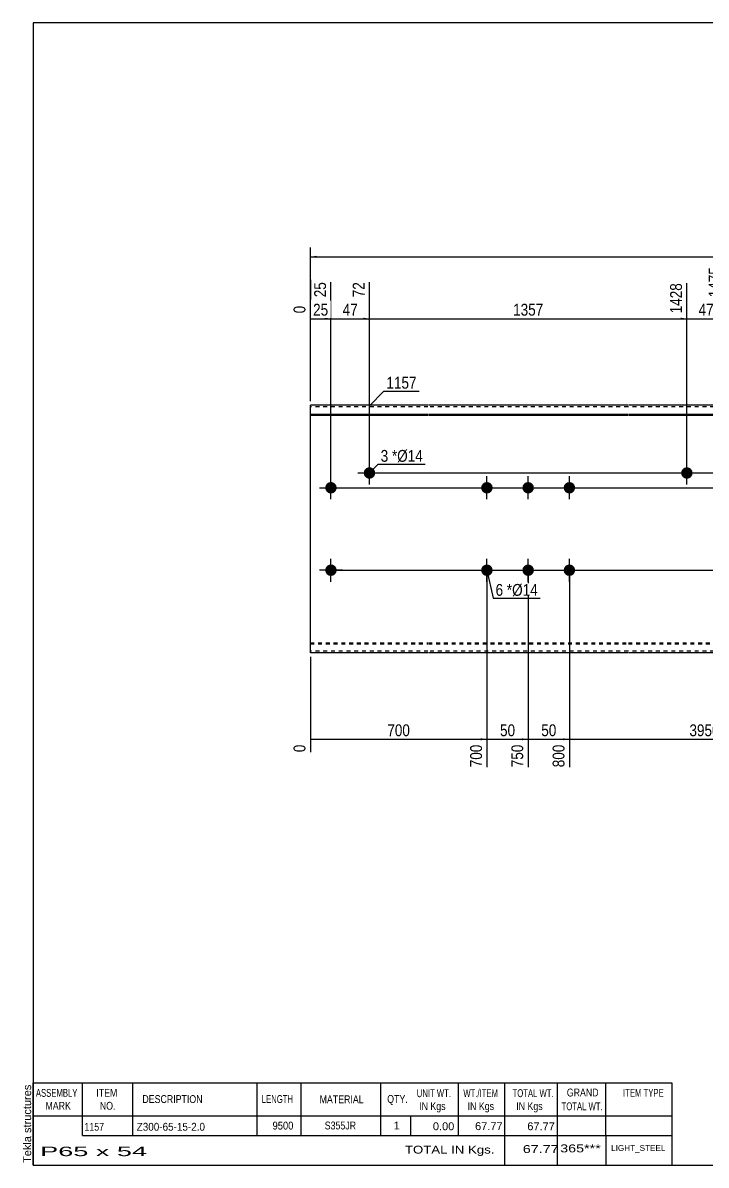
# Model space of a CAD drawing. Header units: millimetres. Extents: x -70 to 333, y -154 to 123.
# Drawn here: x -69.7 to 96, y -154.3 to 122.8 of the extents above; entities that cross this region are included whole.
import ezdxf

# ---------------------------------------------------------------- set-up
doc = ezdxf.new("R2010")
doc.units = ezdxf.units.MM
doc.linetypes.add('DXK_LINE_DOT1', pattern=[1.8814, 0.9407, -0.9407])
doc.styles.add('Arial', font='ARIAL.TTF', dxfattribs={"height": 0.2})
doc.styles.add('Arial Narrow', font='ARIALN.TTF', dxfattribs={"height": 0.2})

# ---------------------------------------------------------------- blocks, each defined once
blk = doc.blocks.new('Unknown-629086593-1911')
at = {"color": 5, "linetype": 'Continuous'}
for p, q in [((332.8, 122.75), (-67.2, 122.75)), ((-67.2, 122.75), (-67.2, -154.25)), ((332.8, -154.25), (332.8, 122.75)), ((-67.2, -154.25), (332.8, -154.25))]:
    blk.add_line(p, q, dxfattribs=at)
at = {"color": 174, "linetype": 'Continuous', "style": 'Arial'}
blk.add_text('Tekla structures', height=1.9102, rotation=90, dxfattribs=at).set_placement((-67.7, -153.75))
blk = doc.blocks.new('Part-629086593-1218 - 1203')
at = {"color": 2, "linetype": 'Continuous'}
for p, q in [((0, -30), (0, 30)), ((28.53, 30), (0, 30)), ((0, 27.88), (28.53, 27.88)), ((77.02, 30), (28.63, 30)), ((28.63, 27.88), (77.02, 27.88)), ((114.84, 30), (77.12, 30)), ((77.12, 27.88), (114.84, 27.88)), ((141.74, 30), (114.94, 30)), ((114.94, 27.88), (141.74, 27.88)), ((179.57, 30), (141.84, 30)), ((141.84, 27.88), (179.57, 27.88)), ((228.06, 30), (179.67, 30)), ((179.67, 27.88), (228.06, 27.88)), ((256.69, 30), (228.16, 30)), ((228.16, 27.88), (256.69, 27.88)), ((256.69, 30), (256.69, -30)), ((0, 27.6), (28.53, 27.6)), ((28.63, 27.6), (77.02, 27.6)), ((77.12, 27.6), (114.84, 27.6)), ((114.94, 27.6), (141.74, 27.6)), ((141.84, 27.6), (179.57, 27.6)), ((179.67, 27.6), (228.06, 27.6)), ((228.16, 27.6), (256.69, 27.6)), ((28.53, -30), (0, -30)), ((77.02, -30), (28.63, -30)), ((114.84, -30), (77.12, -30)), ((141.74, -30), (114.94, -30)), ((179.57, -30), (141.84, -30)), ((228.06, -30), (179.67, -30)), ((256.69, -30), (228.16, -30))]:
    blk.add_line(p, q, dxfattribs=at)
at = {"color": 7, "linetype": 'DXK_LINE_DOT1'}
for p, q in [((28.53, 29.6), (0, 29.6)), ((77.02, 29.6), (28.63, 29.6)), ((114.84, 29.6), (77.12, 29.6)), ((141.74, 29.6), (114.94, 29.6)), ((179.57, 29.6), (141.84, 29.6)), ((228.06, 29.6), (179.67, 29.6)), ((256.69, 29.6), (228.16, 29.6)), ((0, -27.6), (28.53, -27.6)), ((28.63, -27.6), (77.02, -27.6)), ((77.12, -27.6), (114.84, -27.6)), ((114.94, -27.6), (141.74, -27.6)), ((141.84, -27.6), (179.57, -27.6)), ((179.67, -27.6), (228.06, -27.6)), ((228.16, -27.6), (256.69, -27.6)), ((0, -27.88), (28.53, -27.88)), ((28.53, -29.6), (0, -29.6)), ((28.63, -27.88), (77.02, -27.88)), ((77.02, -29.6), (28.63, -29.6)), ((77.12, -27.88), (114.84, -27.88)), ((114.84, -29.6), (77.12, -29.6)), ((114.94, -27.88), (141.74, -27.88)), ((141.74, -29.6), (114.94, -29.6)), ((141.84, -27.88), (179.57, -27.88)), ((179.57, -29.6), (141.84, -29.6)), ((179.67, -27.88), (228.06, -27.88)), ((228.06, -29.6), (179.67, -29.6)), ((228.16, -27.88), (256.69, -27.88)), ((256.69, -29.6), (228.16, -29.6))]:
    blk.add_line(p, q, dxfattribs=at)
blk = doc.blocks.new('Bolt-629086593-1224 - 1203')
at = {"linetype": 'Continuous'}
for points in [[(41.42, 10, -1), (44.22, 10, -1)], [(51.42, 10, -1), (54.22, 10, -1)], [(61.42, 10, -1), (64.22, 10, -1)], [(41.42, -10, -1), (44.22, -10, -1)], [(51.42, -10, -1), (54.22, -10, -1)], [(61.42, -10, -1), (64.22, -10, -1)]]:
    blk.add_hatch(color=3, dxfattribs=at).paths.add_polyline_path(points)
at = {"color": 3, "linetype": 'Continuous'}
for p, q in [((42.82, 7.2), (42.82, 12.8)), ((52.82, 7.2), (52.82, 12.8)), ((62.82, 7.2), (62.82, 12.8)), ((40.02, 10), (45.62, 10)), ((50.02, 10), (55.62, 10)), ((60.02, 10), (65.62, 10)), ((42.82, -12.8), (42.82, -7.2)), ((52.82, -12.8), (52.82, -7.2)), ((62.82, -12.8), (62.82, -7.2)), ((40.02, -10), (45.62, -10)), ((50.02, -10), (55.62, -10)), ((60.02, -10), (65.62, -10))]:
    blk.add_line(p, q, dxfattribs=at)
blk = doc.blocks.new('Bolt-629086593-1225 - 1203')
at = {"linetype": 'Continuous'}
blk.add_hatch(color=3, dxfattribs=at).paths.add_polyline_path([(89.91, 13.58, -1), (92.71, 13.58, -1)])
at = {"color": 3, "linetype": 'Continuous'}
for p, q in [((91.31, 10.78), (91.31, 16.38)), ((88.51, 13.58), (94.11, 13.58))]:
    blk.add_line(p, q, dxfattribs=at)
blk = doc.blocks.new('Bolt-629086593-1226 - 1203')
at = {"linetype": 'Continuous'}
blk.add_hatch(color=3, dxfattribs=at).paths.add_polyline_path([(12.94, 13.58, -1), (15.74, 13.58, -1)])
at = {"color": 3, "linetype": 'Continuous'}
for p, q in [((14.34, 10.78), (14.34, 16.38)), ((11.54, 13.58), (17.14, 13.58))]:
    blk.add_line(p, q, dxfattribs=at)
blk = doc.blocks.new('Bolt-629086593-1227 - 1203')
at = {"linetype": 'Continuous'}
blk.add_hatch(color=3, dxfattribs=at).paths.add_polyline_path([(3.6, 10, -1), (6.4, 10, -1)])
at = {"color": 3, "linetype": 'Continuous'}
for p, q in [((5, 7.2), (5, 12.8)), ((2.2, 10), (7.8, 10))]:
    blk.add_line(p, q, dxfattribs=at)
blk = doc.blocks.new('Bolt-629086593-1230 - 1203')
at = {"linetype": 'Continuous'}
blk.add_hatch(color=3, dxfattribs=at).paths.add_polyline_path([(3.6, -10, -1), (6.4, -10, -1)])
at = {"color": 3, "linetype": 'Continuous'}
for p, q in [((5, -12.8), (5, -7.2)), ((7.8, -10), (2.2, -10))]:
    blk.add_line(p, q, dxfattribs=at)
blk = doc.blocks.new('StraightDimension-629086593-1346 - 1203')
at = {"linetype": 'Continuous'}
for points in [[(266.75, -11.5), (267, -10), (267.25, -11.5)], [(267.25, -28.5), (267, -30), (266.75, -28.5)]]:
    blk.add_hatch(color=7, dxfattribs=at).paths.add_polyline_path(points)
at = {"color": 7, "linetype": 'Continuous'}
for p, q in [((6, -10), (269.4, -10)), ((267, -30), (267, -10)), ((257.69, -30), (269.4, -30))]:
    blk.add_line(p, q, dxfattribs=at)
at = {"color": 0}
blk.add_wipeout([(266.85, -16.66), (262.65, -16.66), (262.65, -23.34), (266.85, -23.34)], dxfattribs=at)
at = {"color": 3, "style": 'Arial Narrow'}
blk.add_text('100', height=2.863, rotation=90.0002, dxfattribs=at).set_placement((266.25, -22.74))
blk = doc.blocks.new('StraightDimension-629086593-1344 - 1203')
at = {"linetype": 'Continuous'}
for points in [[(266.75, 12.08), (267, 13.58), (267.25, 12.08)], [(267.25, 11.5), (267, 10), (266.75, 11.5)]]:
    blk.add_hatch(color=7, dxfattribs=at).paths.add_polyline_path(points)
at = {"color": 7, "linetype": 'Continuous'}
for p, q in [((15.34, 13.58), (269.4, 13.58)), ((267, 10), (267, 13.58)), ((6, 10), (269.4, 10))]:
    blk.add_line(p, q, dxfattribs=at)
at = {"color": 0}
blk.add_wipeout([(266.85, 14.22), (262.65, 14.22), (262.65, 9.36), (266.85, 9.36)], dxfattribs=at)
at = {"color": 3, "style": 'Arial Narrow'}
blk.add_text('18', height=2.863, rotation=90.0002, dxfattribs=at).set_placement((266.25, 9.96))
blk = doc.blocks.new('StraightDimension-629086593-1343 - 1203')
at = {"linetype": 'Continuous'}
for points in [[(266.75, 28.5), (267, 30), (267.25, 28.5)], [(267.25, 15.08), (267, 13.58), (266.75, 15.08)]]:
    blk.add_hatch(color=7, dxfattribs=at).paths.add_polyline_path(points)
at = {"color": 7, "linetype": 'Continuous'}
for p, q in [((257.69, 30), (269.4, 30)), ((267, 13.58), (267, 30)), ((15.34, 13.58), (269.4, 13.58))]:
    blk.add_line(p, q, dxfattribs=at)
at = {"color": 0}
blk.add_wipeout([(266.85, 24.22), (262.65, 24.22), (262.65, 19.36), (266.85, 19.36)], dxfattribs=at)
at = {"color": 3, "style": 'Arial Narrow'}
blk.add_text('82', height=2.863, rotation=90.0002, dxfattribs=at).set_placement((266.25, 19.96))
blk = doc.blocks.new('StraightDimension-629086593-1271 - 1203')
at = {"linetype": 'Continuous'}
blk.add_hatch(color=7, dxfattribs=at).paths.add_polyline_path([(99.15, 51.25), (100.65, 51), (99.15, 50.75)])
at = {"color": 7, "linetype": 'Continuous'}
for p, q in [((100.65, 11), (100.65, 63.51)), ((91.31, 14.58), (91.31, 59.61)), ((91.31, 51), (100.65, 51))]:
    blk.add_line(p, q, dxfattribs=at)
at = {"color": 0}
blk.add_wipeout([(98.41, 51.15), (98.41, 55.35), (93.55, 55.35), (93.55, 51.15)], dxfattribs=at)
at = {"color": 0, "linetype": 'Continuous'}
blk.add_wipeout([(100.05, 64.11), (95.85, 64.11), (95.85, 55.6), (100.05, 55.6)], dxfattribs=at)
at = {"color": 3, "linetype": 'Continuous', "style": 'Arial Narrow'}
blk.add_text('1475', height=2.863, rotation=90.0002, dxfattribs=at).set_placement((99.45, 56.2))
at = {"color": 3, "style": 'Arial Narrow'}
blk.add_text('47', height=2.863, dxfattribs=at).set_placement((94.15, 51.75))
blk = doc.blocks.new('StraightDimension-629086593-1272 - 1203')
at = {"linetype": 'Continuous'}
blk.add_hatch(color=7, dxfattribs=at).paths.add_polyline_path([(89.81, 51.25), (91.31, 51), (89.81, 50.75)])
at = {"color": 7, "linetype": 'Continuous'}
for p, q in [((14.34, 14.58), (14.34, 59.86)), ((91.31, 14.58), (91.31, 59.61)), ((14.34, 51), (91.31, 51))]:
    blk.add_line(p, q, dxfattribs=at)
at = {"color": 0, "linetype": 'Continuous'}
blk.add_wipeout([(90.71, 60.21), (86.51, 60.21), (86.51, 51.7), (90.71, 51.7)], dxfattribs=at)
at = {"color": 0}
blk.add_wipeout([(57.08, 51.15), (57.08, 55.35), (48.57, 55.35), (48.57, 51.15)], dxfattribs=at)
at = {"color": 3, "linetype": 'Continuous', "style": 'Arial Narrow'}
blk.add_text('1428', height=2.863, rotation=90.0002, dxfattribs=at).set_placement((90.11, 52.3))
at = {"color": 3, "style": 'Arial Narrow'}
blk.add_text('1357', height=2.863, dxfattribs=at).set_placement((49.17, 51.75))
blk = doc.blocks.new('StraightDimension-629086593-1273 - 1203')
at = {"linetype": 'Continuous'}
blk.add_hatch(color=7, dxfattribs=at).paths.add_polyline_path([(12.84, 51.25), (14.34, 51), (12.84, 50.75)])
at = {"color": 7, "linetype": 'Continuous'}
for p, q in [((5, 11), (5, 59.86)), ((14.34, 14.58), (14.34, 59.86)), ((5, 51), (14.34, 51))]:
    blk.add_line(p, q, dxfattribs=at)
at = {"color": 0}
blk.add_wipeout([(12.1, 51.15), (12.1, 55.35), (7.24, 55.35), (7.24, 51.15)], dxfattribs=at)
at = {"color": 0, "linetype": 'Continuous'}
blk.add_wipeout([(13.74, 60.46), (9.54, 60.46), (9.54, 55.6), (13.74, 55.6)], dxfattribs=at)
at = {"color": 3, "linetype": 'Continuous', "style": 'Arial Narrow'}
blk.add_text('72', height=2.863, rotation=90.0002, dxfattribs=at).set_placement((13.14, 56.2))
at = {"color": 3, "style": 'Arial Narrow'}
blk.add_text('47', height=2.863, dxfattribs=at).set_placement((7.84, 51.75))
blk = doc.blocks.new('StraightDimension-629086593-1345 - 1203')
at = {"linetype": 'Continuous'}
for points in [[(266.75, 8.5), (267, 10), (267.25, 8.5)], [(267.25, -8.5), (267, -10), (266.75, -8.5)]]:
    blk.add_hatch(color=7, dxfattribs=at).paths.add_polyline_path(points)
at = {"color": 7, "linetype": 'Continuous'}
for p, q in [((6, 10), (269.4, 10)), ((267, -10), (267, 10)), ((6, -10), (269.4, -10))]:
    blk.add_line(p, q, dxfattribs=at)
at = {"color": 0}
blk.add_wipeout([(266.85, 3.34), (262.65, 3.34), (262.65, -3.34), (266.85, -3.34)], dxfattribs=at)
at = {"color": 3, "style": 'Arial Narrow'}
blk.add_text('100', height=2.863, rotation=90.0002, dxfattribs=at).set_placement((266.25, -2.74))
blk = doc.blocks.new('StraightDimension-629086593-1274 - 1203')
at = {"linetype": 'Continuous'}
blk.add_hatch(color=7, dxfattribs=at).paths.add_polyline_path([(3.5, 51.25), (5, 51), (3.5, 50.75)])
at = {"color": 7, "linetype": 'Continuous'}
for p, q in [((5, 11), (5, 59.86)), ((0, 31), (0, 54.13)), ((0, 51), (5, 51))]:
    blk.add_line(p, q, dxfattribs=at)
at = {"color": 0}
blk.add_wipeout([(4.93, 51.15), (4.93, 55.35), (0.07, 55.35), (0.07, 51.15)], dxfattribs=at)
at = {"color": 0, "linetype": 'Continuous'}
blk.add_wipeout([(4.4, 60.46), (0.2, 60.46), (0.2, 55.6), (4.4, 55.6)], dxfattribs=at)
at = {"color": 3, "linetype": 'Continuous', "style": 'Arial Narrow'}
blk.add_text('25', height=2.863, rotation=90.0002, dxfattribs=at).set_placement((3.8, 56.2))
at = {"color": 3, "style": 'Arial Narrow'}
blk.add_text('25', height=2.863, dxfattribs=at).set_placement((0.67, 51.75))
at = {"color": 0, "linetype": 'Continuous'}
blk.add_wipeout([(-0.6, 54.73), (-4.8, 54.73), (-4.8, 51.7), (-0.6, 51.7)], dxfattribs=at)
at = {"color": 3, "linetype": 'Continuous', "style": 'Arial Narrow'}
blk.add_text('0', height=2.86, rotation=90.0002, dxfattribs=at).set_placement((-1.2, 52.3))
blk = doc.blocks.new('StraightDimension-629086593-1315 - 1203')
at = {"linetype": 'Continuous'}
blk.add_hatch(color=7, dxfattribs=at).paths.add_polyline_path([(126.84, -50.75), (128.34, -51), (126.84, -51.25)])
at = {"color": 7, "linetype": 'Continuous'}
for p, q in [((62.82, -11), (62.82, -57.78)), ((128.34, -11), (128.34, -59.61)), ((62.82, -51), (128.34, -51))]:
    blk.add_line(p, q, dxfattribs=at)
at = {"color": 0}
blk.add_wipeout([(99.84, -50.85), (99.84, -46.65), (91.33, -46.65), (91.33, -50.85)], dxfattribs=at)
at = {"color": 0, "linetype": 'Continuous'}
blk.add_wipeout([(127.74, -51.7), (123.54, -51.7), (123.54, -60.21), (127.74, -60.21)], dxfattribs=at)
at = {"color": 3, "style": 'Arial Narrow'}
blk.add_text('3950', height=2.863, dxfattribs=at).set_placement((91.93, -50.25))
at = {"color": 3, "linetype": 'Continuous', "style": 'Arial Narrow'}
blk.add_text('4750', height=2.863, rotation=90.0002, dxfattribs=at).set_placement((127.14, -59.61))
blk = doc.blocks.new('StraightDimension-629086593-1316 - 1203')
at = {"linetype": 'Continuous'}
blk.add_hatch(color=7, dxfattribs=at).paths.add_polyline_path([(61.32, -50.75), (62.82, -51), (61.32, -51.25)])
at = {"color": 7, "linetype": 'Continuous'}
for p, q in [((52.82, -11), (52.82, -57.78)), ((62.82, -11), (62.82, -57.78)), ((52.82, -51), (62.82, -51))]:
    blk.add_line(p, q, dxfattribs=at)
at = {"color": 0}
blk.add_wipeout([(60.25, -50.85), (60.25, -46.65), (55.4, -46.65), (55.4, -50.85)], dxfattribs=at)
at = {"color": 3, "style": 'Arial Narrow'}
blk.add_text('50', height=2.863, dxfattribs=at).set_placement((56, -50.25))
at = {"color": 0, "linetype": 'Continuous'}
blk.add_wipeout([(62.22, -51.7), (58.02, -51.7), (58.02, -58.38), (62.22, -58.38)], dxfattribs=at)
at = {"color": 3, "linetype": 'Continuous', "style": 'Arial Narrow'}
blk.add_text('800', height=2.863, rotation=90.0002, dxfattribs=at).set_placement((61.62, -57.78))
blk = doc.blocks.new('StraightDimension-629086593-1317 - 1203')
at = {"linetype": 'Continuous'}
blk.add_hatch(color=7, dxfattribs=at).paths.add_polyline_path([(51.32, -50.75), (52.82, -51), (51.32, -51.25)])
at = {"color": 7, "linetype": 'Continuous'}
for p, q in [((42.82, -11), (42.82, -57.78)), ((52.82, -11), (52.82, -57.78)), ((42.82, -51), (52.82, -51))]:
    blk.add_line(p, q, dxfattribs=at)
at = {"color": 0}
blk.add_wipeout([(50.25, -50.85), (50.25, -46.65), (45.4, -46.65), (45.4, -50.85)], dxfattribs=at)
at = {"color": 3, "style": 'Arial Narrow'}
blk.add_text('50', height=2.863, dxfattribs=at).set_placement((46, -50.25))
at = {"color": 0, "linetype": 'Continuous'}
blk.add_wipeout([(52.22, -51.7), (48.02, -51.7), (48.02, -58.38), (52.22, -58.38)], dxfattribs=at)
at = {"color": 3, "linetype": 'Continuous', "style": 'Arial Narrow'}
blk.add_text('750', height=2.863, rotation=90.0002, dxfattribs=at).set_placement((51.62, -57.78))
blk = doc.blocks.new('StraightDimension-629086593-1318 - 1203')
at = {"linetype": 'Continuous'}
blk.add_hatch(color=7, dxfattribs=at).paths.add_polyline_path([(41.32, -50.75), (42.82, -51), (41.32, -51.25)])
at = {"color": 7, "linetype": 'Continuous'}
for p, q in [((42.82, -11), (42.82, -57.78)), ((0, -31), (0, -54.13)), ((0, -51), (42.82, -51))]:
    blk.add_line(p, q, dxfattribs=at)
at = {"color": 0}
blk.add_wipeout([(24.75, -50.85), (24.75, -46.65), (18.07, -46.65), (18.07, -50.85)], dxfattribs=at)
at = {"color": 0, "linetype": 'Continuous'}
for points in [[(-0.6, -51.7), (-4.8, -51.7), (-4.8, -54.73), (-0.6, -54.73)], [(42.22, -51.7), (38.02, -51.7), (38.02, -58.38), (42.22, -58.38)]]:
    blk.add_wipeout(points, dxfattribs=at)
at = {"color": 3, "style": 'Arial Narrow'}
blk.add_text('700', height=2.863, dxfattribs=at).set_placement((18.67, -50.25))
at = {"color": 3, "linetype": 'Continuous', "style": 'Arial Narrow'}
for s, height, p in [('0', 2.86, (-1.2, -54.13)), ('700', 2.863, (41.62, -57.78))]:
    blk.add_text(s, height=height, rotation=90.0002, dxfattribs=at).set_placement(p)
blk = doc.blocks.new('StraightDimension-629086593-1389 - 1203')
at = {"linetype": 'Continuous'}
for points in [[(1.5, 65.75), (0, 66), (1.5, 66.25)], [(255.19, 66.25), (256.69, 66), (255.19, 65.75)]]:
    blk.add_hatch(color=7, dxfattribs=at).paths.add_polyline_path(points)
at = {"color": 7, "linetype": 'Continuous'}
for p, q in [((0, 31), (0, 68.25)), ((256.69, 31), (256.69, 68.25)), ((0, 66), (256.69, 66))]:
    blk.add_line(p, q, dxfattribs=at)
at = {"color": 0}
blk.add_wipeout([(132.6, 66.15), (132.6, 70.35), (124.09, 70.35), (124.09, 66.15)], dxfattribs=at)
at = {"color": 3, "style": 'Arial Narrow'}
blk.add_text('9500', height=2.863, dxfattribs=at).set_placement((124.69, 66.75))
blk = doc.blocks.new('CBS_BOM-629086593-1945')
at = {"color": 7, "linetype": 'Continuous'}
for p, q in [((-67.23, -142.28), (-67.23, -134.28)), ((-67.23, -134.28), (87.69, -134.28)), ((-55.23, -142.28), (-55.23, -134.28)), ((-43.04, -142.28), (-43.04, -134.28)), ((-12.88, -142.28), (-12.88, -134.28)), ((-2.2, -142.28), (-2.2, -134.28)), ((17.12, -142.28), (17.12, -134.28)), ((35.92, -142.28), (35.92, -134.28)), ((47.13, -142.28), (47.13, -134.28)), ((59.92, -142.28), (59.92, -134.28)), ((71.67, -142.28), (71.67, -134.28)), ((87.69, -134.29), (87.69, -142.27)), ((-67.23, -142.28), (87.69, -142.28)), ((-67.23, -147.08), (-67.23, -142.28)), ((-55.23, -147.08), (-55.23, -142.28)), ((-43.04, -147.08), (-43.04, -142.28)), ((-12.88, -147.08), (-12.88, -142.28)), ((-2.2, -147.08), (-2.2, -142.28)), ((17.12, -147.08), (17.12, -142.28)), ((24.38, -147.08), (24.38, -142.28)), ((35.92, -147.08), (35.92, -142.28)), ((47.13, -147.08), (47.13, -142.28)), ((59.92, -147.08), (59.92, -142.28)), ((71.69, -147.08), (71.69, -142.28)), ((87.69, -142.28), (87.69, -147.08)), ((-67.23, -154.28), (-67.23, -147.1)), ((-55.23, -147.08), (87.69, -147.08)), ((47.13, -154.28), (47.13, -147.1)), ((59.92, -154.28), (59.92, -147.1)), ((71.73, -154.28), (71.73, -147.1)), ((87.69, -147.08), (87.69, -154.28)), ((-67.23, -154.28), (87.69, -154.28))]:
    blk.add_line(p, q, dxfattribs=at)
at = {"color": 3, "linetype": 'Continuous', "style": 'Arial'}
for s, height, width, p in [('GRAND', 1.91, 0.8, (62.19, -137.62)), ('ASSEMBLY', 1.91, 0.7, (-66.55, -137.71)), ('ITEM', 1.91, 0.8, (-51.9, -137.71)), ('DESCRIPTION', 1.9102, 0.8, (-40.72, -139.21)), ('LENGTH', 1.91, 0.7, (-11.77, -139.21)), ('MATERIAL', 1.91, 0.8, (2.25, -139.26)), ('QTY.', 1.91, 0.8, (18.64, -139.18)), ('UNIT WT.', 1.91, 0.7, (25.81, -137.78)), ('WT./ITEM', 1.91, 0.7, (37.1, -137.78)), ('TOTAL WT.', 1.91, 0.7, (49.04, -137.78)), ('ITEM TYPE', 1.91, 0.7, (75.83, -137.7)), ('MARK', 1.91, 0.8, (-64.23, -140.84)), ('NO.', 1.91, 0.8, (-51.05, -140.84)), ('IN Kgs', 1.91, 0.8, (26.39, -140.92)), ('IN Kgs', 1.91, 0.8, (38.14, -140.92)), ('IN Kgs', 1.91, 0.8, (49.93, -140.92)), ('TOTAL WT.', 1.91, 0.7, (60.93, -140.96))]:
    blk.add_text(s, height=height, dxfattribs=dict(at, width=width)).set_placement(p)
at = {"color": 7, "linetype": 'Continuous', "style": 'Arial'}
for s, height, width, p in [('1157', 1.91, 0.8, (-54.77, -145.93)), ('Z300-65-15-2.0', 1.9102, 0.9, (-42.1, -145.93)), ('9500', 1.91, 0.85, (-9.16, -145.65)), ('S355JR', 1.91, 0.8, (3.49, -145.62))]:
    blk.add_text(s, height=height, dxfattribs=dict(at, width=width)).set_placement(p)
for s, p in [('1', (20.21, -145.62)), ('0.00', (29.72, -145.81)), ('67.77', (39.94, -145.78)), ('67.77', (52.61, -145.81))]:
    blk.add_text(s, height=1.91, dxfattribs=at).set_placement(p)
at = {"color": 6, "linetype": 'Continuous', "style": 'Arial'}
for s, height, width, p in [('TOTAL IN Kgs.', 1.9102, 1.2, (22.93, -151.48)), ('67.77', 1.91, 1.3, (51.52, -151.33)), ('365***', 1.91, 1.3, (60.59, -151.17)), ('P65 x 54', 2.292, 2.05, (-65.51, -152.09))]:
    blk.add_text(s, height=height, dxfattribs=dict(at, width=width)).set_placement(p)
blk.add_text('LIGHT_STEEL', height=1.4135, dxfattribs=at).set_placement((72.94, -150.83))
blk = doc.blocks.new('Mark-629086593-1392 - 1203')
at = {"color": 0}
blk.add_wipeout([(25.76, 34.04), (25.76, 37.04), (18.45, 37.04), (18.45, 34.04)], dxfattribs=at)
blk.add_wipeout([(25.76, 34.04), (25.76, 37.04), (18.45, 37.04), (18.45, 34.04)], dxfattribs=at)
at = {"color": 7, "linetype": 'Continuous'}
for p, q in [((14.31, 29.9), (17.85, 33.44)), ((17.85, 33.44), (26.36, 33.44))]:
    blk.add_line(p, q, dxfattribs=at)
at = {"color": 3, "style": 'Arial Narrow'}
blk.add_text('1157', height=2.863, dxfattribs=at).set_placement((18.45, 34.04))
blk = doc.blocks.new('MarkSet-629086593-1425 - 1203')
at = {"color": 0}
blk.add_wipeout([(18.89, 16.3), (18.89, 19.3), (17.06, 19.3), (17.06, 16.3)], dxfattribs=at)
blk.add_wipeout([(18.89, 16.3), (18.89, 19.3), (17.06, 19.3), (17.06, 16.3)], dxfattribs=at)
at = {"color": 7, "linetype": 'Continuous'}
blk.add_line((14.34, 13.58), (16.46, 15.7), dxfattribs=at)
at = {"color": 0}
blk.add_wipeout([(21.06, 16.3), (21.06, 19.3), (19.79, 19.3), (19.79, 16.3)], dxfattribs=at)
blk.add_wipeout([(21.06, 16.3), (21.06, 19.3), (19.79, 19.3), (19.79, 16.3)], dxfattribs=at)
at = {"color": 3, "style": 'Arial Narrow'}
blk.add_text('3', height=2.86, dxfattribs=at).set_placement((17.06, 16.3))
at = {"color": 0}
blk.add_wipeout([(27.28, 16.3), (27.28, 19.3), (21.06, 19.3), (21.06, 16.3)], dxfattribs=at)
blk.add_wipeout([(27.28, 16.3), (27.28, 19.3), (21.06, 19.3), (21.06, 16.3)], dxfattribs=at)
at = {"color": 7, "linetype": 'Continuous'}
blk.add_line((16.46, 15.7), (27.88, 15.7), dxfattribs=at)
at = {"color": 3, "style": 'Arial Narrow'}
for s, height, p in [('*', 2.86, (19.79, 16.3)), ('Ø14', 2.863, (21.06, 16.3))]:
    blk.add_text(s, height=height, dxfattribs=at).set_placement(p)
blk = doc.blocks.new('Mark-629086593-1430 - 1203')
at = {"color": 0}
blk.add_wipeout([(46.75, -16.2), (46.75, -13.2), (44.92, -13.2), (44.92, -16.2)], dxfattribs=at)
blk.add_wipeout([(46.75, -16.2), (46.75, -13.2), (44.92, -13.2), (44.92, -16.2)], dxfattribs=at)
at = {"color": 7, "linetype": 'Continuous'}
blk.add_line((42.82, -10), (44.32, -16.8), dxfattribs=at)
at = {"color": 0}
blk.add_wipeout([(48.93, -16.2), (48.93, -13.2), (47.65, -13.2), (47.65, -16.2)], dxfattribs=at)
blk.add_wipeout([(48.93, -16.2), (48.93, -13.2), (47.65, -13.2), (47.65, -16.2)], dxfattribs=at)
at = {"color": 3, "style": 'Arial Narrow'}
blk.add_text('6', height=2.86, dxfattribs=at).set_placement((44.92, -16.2))
at = {"color": 0}
blk.add_wipeout([(55.14, -16.2), (55.14, -13.2), (48.93, -13.2), (48.93, -16.2)], dxfattribs=at)
blk.add_wipeout([(55.14, -16.2), (55.14, -13.2), (48.93, -13.2), (48.93, -16.2)], dxfattribs=at)
at = {"color": 7, "linetype": 'Continuous'}
blk.add_line((44.32, -16.8), (55.74, -16.8), dxfattribs=at)
at = {"color": 3, "style": 'Arial Narrow'}
for s, height, p in [('*', 2.86, (47.65, -16.2)), ('Ø14', 2.863, (48.93, -16.2))]:
    blk.add_text(s, height=height, dxfattribs=at).set_placement(p)

msp = doc.modelspace()

# ---------------------------------------------------------------- block references
for name in ['Unknown-629086593-1911', 'Part-629086593-1218 - 1203', 'Bolt-629086593-1226 - 1203', 'Bolt-629086593-1225 - 1203', 'Bolt-629086593-1227 - 1203', 'Bolt-629086593-1224 - 1203', 'Bolt-629086593-1230 - 1203', 'CBS_BOM-629086593-1945']:
    msp.add_blockref(name, (0, 0))

# ---------------------------------------------------------------- next in the draw order: block references
for name in ['StraightDimension-629086593-1344 - 1203', 'StraightDimension-629086593-1346 - 1203']:
    msp.add_blockref(name, (0, 0))

# ---------------------------------------------------------------- next in the draw order: block references
msp.add_blockref('StraightDimension-629086593-1343 - 1203', (0, 0))

# ---------------------------------------------------------------- next in the draw order: block references
msp.add_blockref('StraightDimension-629086593-1271 - 1203', (0, 0))

# ---------------------------------------------------------------- next in the draw order: block references
msp.add_blockref('StraightDimension-629086593-1272 - 1203', (0, 0))

# ---------------------------------------------------------------- next in the draw order: block references
msp.add_blockref('StraightDimension-629086593-1273 - 1203', (0, 0))

# ---------------------------------------------------------------- next in the draw order: block references
for name in ['MarkSet-629086593-1425 - 1203', 'StraightDimension-629086593-1345 - 1203']:
    msp.add_blockref(name, (0, 0))

# ---------------------------------------------------------------- next in the draw order: block references
for name in ['StraightDimension-629086593-1274 - 1203', 'StraightDimension-629086593-1315 - 1203']:
    msp.add_blockref(name, (0, 0))

# ---------------------------------------------------------------- next in the draw order: block references
for name in ['StraightDimension-629086593-1389 - 1203', 'StraightDimension-629086593-1316 - 1203']:
    msp.add_blockref(name, (0, 0))

# ---------------------------------------------------------------- next in the draw order: block references
for name in ['Mark-629086593-1392 - 1203', 'StraightDimension-629086593-1317 - 1203']:
    msp.add_blockref(name, (0, 0))

# ---------------------------------------------------------------- next in the draw order: block references
msp.add_blockref('StraightDimension-629086593-1318 - 1203', (0, 0))

# ---------------------------------------------------------------- next in the draw order: block references
msp.add_blockref('Mark-629086593-1430 - 1203', (0, 0))

doc.saveas('drawing.dxf')
